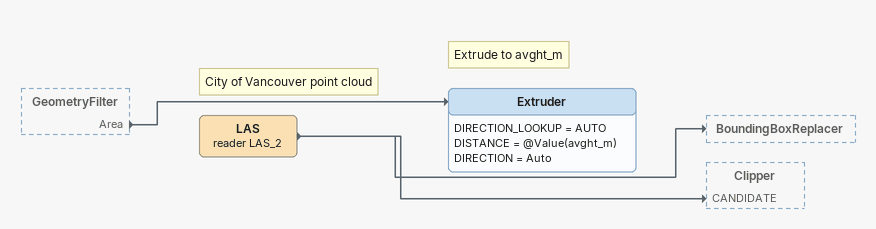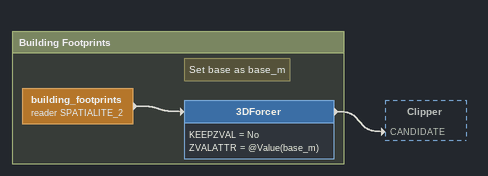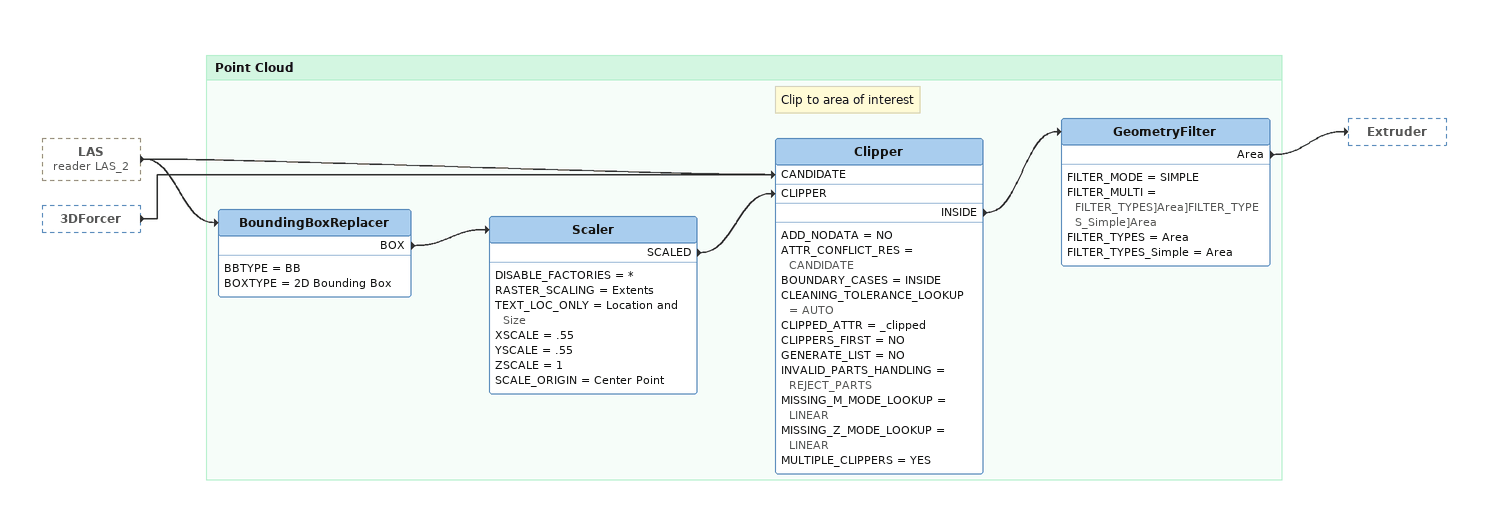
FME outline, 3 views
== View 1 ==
GeometryFilter [outside]
    Area -> Extruder
Note: City of Vancouver point cloud
LAS (reader LAS_2)
    -> BoundingBoxReplacer
    -> Clipper [CANDIDATE]
Note: Extrude to avght_m
Extruder
    DIRECTION_LOOKUP = AUTO
    DISTANCE = @Value(avght_m)
    DIRECTION = Auto

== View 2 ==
Bookmark: Building Footprints
building_footprints (reader SPATIALITE_2)
    -> 3DForcer
Note: Set base as base_m
3DForcer
    KEEPZVAL = No
    ZVALATTR = @Value(base_m)
    -> Clipper [CANDIDATE]

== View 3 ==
LAS (reader LAS_2) [outside]
    -> BoundingBoxReplacer
    -> Clipper [CANDIDATE]
3DForcer [outside]
    -> Clipper [CANDIDATE]

Bookmark: Point Cloud
BoundingBoxReplacer
    BBTYPE = BB
    BOXTYPE = 2D Bounding Box
    BOX -> Scaler
Scaler
    DISABLE_FACTORIES = *
    RASTER_SCALING = Extents
    TEXT_LOC_ONLY = Location and Size
    XSCALE = .55
    YSCALE = .55
    ZSCALE = 1
    SCALE_ORIGIN = Center Point
    SCALED -> Clipper [CLIPPER]
Note: Clip to area of interest
Clipper
    ADD_NODATA = NO
    ATTR_CONFLICT_RES = CANDIDATE
    BOUNDARY_CASES = INSIDE
    CLEANING_TOLERANCE_LOOKUP = AUTO
    CLIPPED_ATTR = _clipped
    CLIPPERS_FIRST = NO
    GENERATE_LIST = NO
    INVALID_PARTS_HANDLING = REJECT_PARTS
    MISSING_M_MODE_LOOKUP = LINEAR
    MISSING_Z_MODE_LOOKUP = LINEAR
    MULTIPLE_CLIPPERS = YES
    INSIDE -> GeometryFilter
GeometryFilter
    FILTER_MODE = SIMPLE
    FILTER_MULTI = FILTER_TYPES]Area]FILTER_TYPES_Simple]Area
    FILTER_TYPES = Area
    FILTER_TYPES_Simple = Area
    Area -> Extruder
